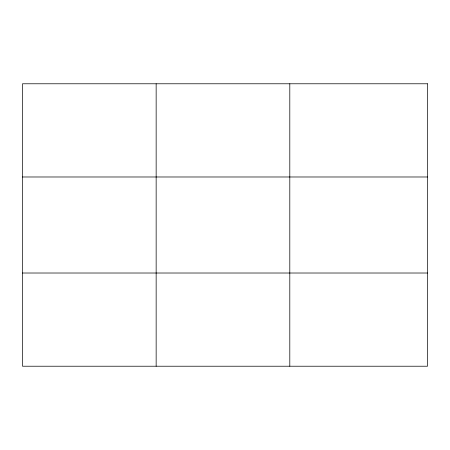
<?xml version="1.0" encoding="UTF-8"?>
<svg xmlns="http://www.w3.org/2000/svg" width="450" height="450" viewBox="0 0 450 450"><rect width="100%" height="100%" fill="white"/><g stroke="black" fill="none" stroke-linecap="round" stroke-linejoin="round"><path stroke-width="0.67" d="M156.15 83.779L156.15 366.221M289.8 83.779L289.8 366.221M22.5 176.985L427.5 176.985M22.5 273.015L427.5 273.015M427.5 83.779L427.5 366.221L22.5 366.221L22.5 83.779L427.5 83.779"/></g></svg>
